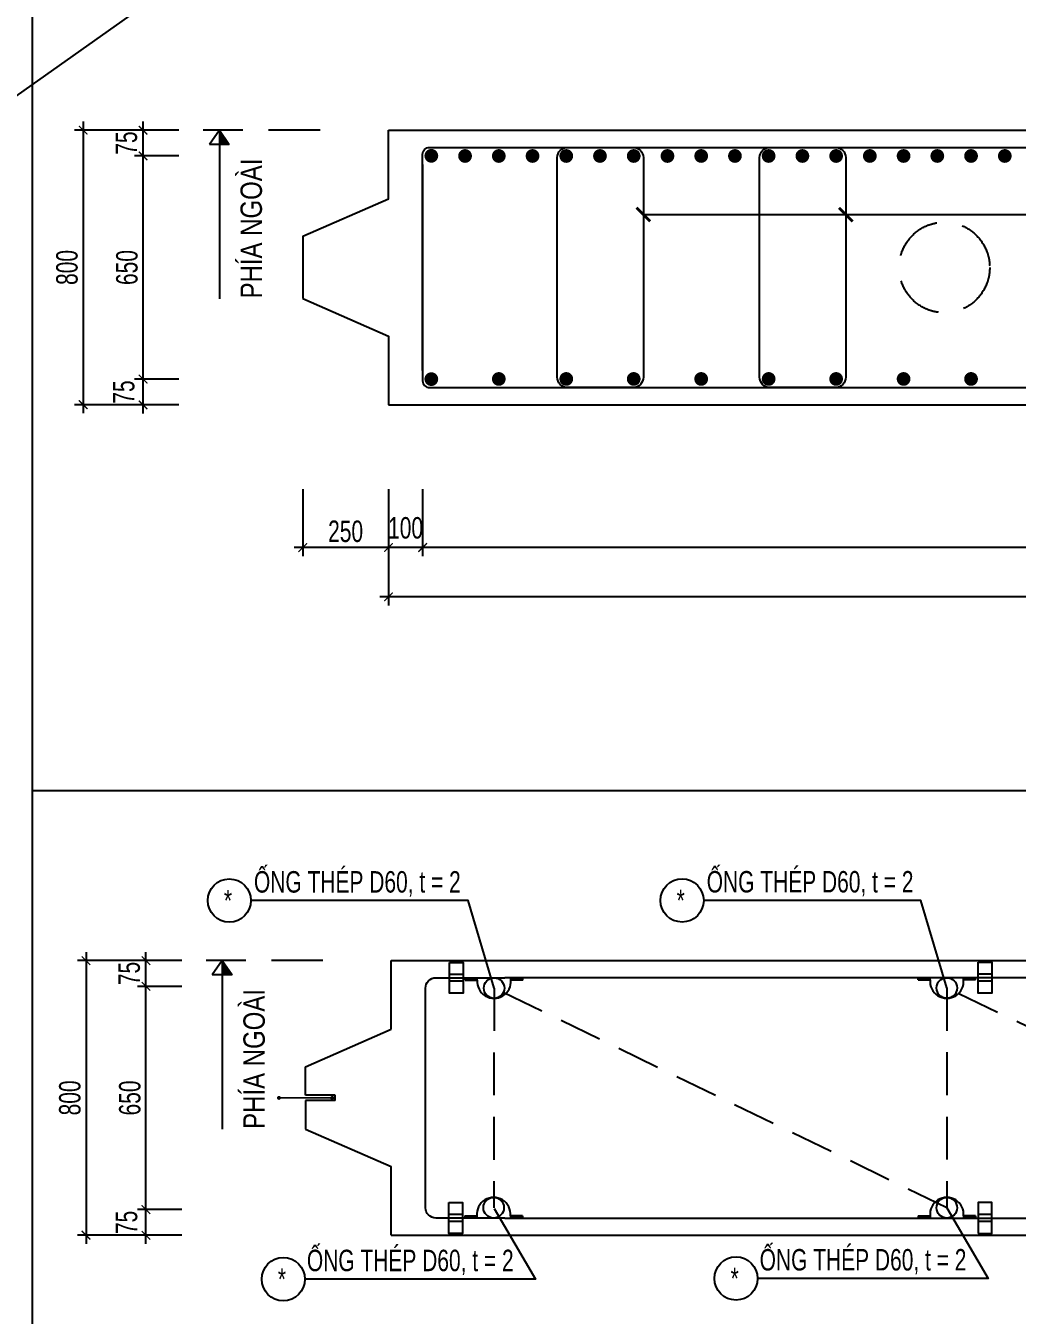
# Model space of a CAD drawing. Extents: x 21 to 2225438, y -14 to 594976.
# Drawn here: x 2213866 to 2216757, y 583230 to 586987 of the extents above; entities that cross this region are included whole.
import ezdxf
from ezdxf.enums import TextEntityAlignment as Align

# ---------------------------------------------------------------- set-up
doc = ezdxf.new("R2010")
doc.units = 0
doc.header["$LTSCALE"] = 1000
doc.header["$MEASUREMENT"] = 0
doc.header["$PDMODE"] = 3
doc.linetypes.add('HIDDEN', pattern=[0.375, 0.25, -0.125])
doc.layers.get('0').update_dxf_attribs({"linetype": 'CONTINUOUS'})
doc.layers.get('Defpoints').update_dxf_attribs({"linetype": 'CONTINUOUS'})
for name, color, linetype in [('CDC.02.DIM', 1, 'CONTINUOUS'), ('CDC.03.BORDER', 3, 'CONTINUOUS'), ('CDC.04.HIDDEN', 8, 'HIDDEN'), ('CDC.05.STEEL', 4, 'CONTINUOUS'), ('CDC.06.TEXT', 2, 'CONTINUOUS'), ('CDC.10.HATCH', 9, 'CONTINUOUS'), ('CDC.11.NOTE', 8, 'CONTINUOUS'), ('CDC.14.STEELNUM', 9, 'CONTINUOUS'), ('CDC.15.NOPLOT', 87, 'CONTINUOUS')]:
    doc.layers.add(name, color=color, linetype=linetype)
doc.layers.add('KCS_Plotter', color=11, linetype='CONTINUOUS', plot=False)
doc.styles.add('ARIAL', font='arial.ttf', dxfattribs={"width": 0.6})
doc.styles.add('SMTEXT', font='arial.ttf', dxfattribs={"width": 0.7})
doc.dimstyles.new('DIM25', dxfattribs={"dimscale": 25, "dimtxt": 2.5, "dimasz": 1, "dimexe": 1, "dimexo": 0, "dimgap": 0.6, "dimtad": 1, "dimdec": 0, "dimzin": 13, "dimdsep": 46, "dimtxsty": 'SMTEXT', "dimblk": 'ARCHTICK', "dimblk1": 'ARCHTICK', "dimblk2": 'DOT', "dimcen": 0, "dimdle": 1, "dimclrd": 1, "dimclre": 1, "dimclrt": 2, "dimadec": 0, "dimazin": 0, "dimtfac": 1, "dimtdec": 0, "dimtix": 1, "dimtmove": 2, "dimatfit": 3, "dimldrblk": 'DOT', "dimfxl": 1, "dimtolj": 1, "dimtzin": 13, "dimarcsym": 0})

# ---------------------------------------------------------------- blocks, each defined once
blk = doc.blocks.new('A$C06B26F25')
at = {"layer": 'CDC.03.BORDER'}
for p, q in [((704.6, 1583.4), (704.5, 1783.4)), ((954.1, 1474.2), (704.6, 1583.4)), ((954.1, 1390.9), (954.1, 1474.2)), ((868.2, 1375.9), (868.2, 1390.9)), ((868.2, 1390.9), (954.1, 1390.9)), ((868.2, 1375.9), (954.1, 1375.9)), ((954.1, 1375.9), (954.1, 1292.6)), ((954.1, 1292.6), (704.5, 1183.1)), ((704.4, 983.4), (704.5, 1183.1))]:
    blk.add_line(p, q, dxfattribs=at)
at = {"layer": 'CDC.03.BORDER', "const_width": 5.75}
for points in [[(876.5, 1380.5, -1), (876.5, 1386.3, -1)], [(1031.7, 1380.6, -1), (1031.7, 1386.3, -1)]]:
    blk.add_lwpolyline(points, format="xyb", close=True, dxfattribs=at)
at = {"layer": 'CDC.03.BORDER', "const_width": 5}
blk.add_lwpolyline([(1028.8, 1383.3), (879.4, 1383.4)], dxfattribs=at)
blk = doc.blocks.new('A$C4FED2633')
at = {"layer": 'CDC.05.STEEL'}
for p, q in [((712.8, 1044.6), (1282.1, 1683.4)), ((737.5, 1684.7), (6220.8, 1683.4)), ((712.7, 1625), (1278.3, 983.4)), ((737.4, 984.7), (2921.4, 983.4)), ((6220.8, 983.4), (2921.4, 983.4))]:
    blk.add_line(p, q, dxfattribs=at)
blk.add_lwpolyline([(6220.8, 983.4), (6422.4, 983.4, 0.414214), (6452.4, 1013.4), (6452.4, 1653.4, 0.414214), (6422.4, 1683.4), (6220.8, 1683.4)], format="xyb", dxfattribs=at)
for centre, start, end in [((737.5, 1649.7), 89.9864, 224.9221), ((737.5, 1019.7), 134.7941, 269.9664)]:
    blk.add_arc(centre, 35, start, end, dxfattribs=at)
blk = doc.blocks.new('_ARCHTICK')
at = {"color": 0, "linetype": 'ByBlock', "const_width": 0.15}
blk.add_lwpolyline([(-0.5, -0.5), (0.5, 0.5)], dxfattribs=at)
blk = doc.blocks.new('*D86')
at = {"layer": 'CDC.02.DIM', "color": 1, "lineweight": -2, "transparency": 16777216}
for p, q in [((2215023.5, 585637.4), (2215023.5, 585441.9)), ((2220773.4, 585637.4), (2220773.4, 585441.9)), ((2220798.4, 585466.9), (2214998.5, 585466.9))]:
    blk.add_line(p, q, dxfattribs=at)
at = {"layer": 'Defpoints', "color": 0, "transparency": 16777216}
for p in [(2215023.5, 585637.4), (2220773.4, 585637.4), (2215023.5, 585466.9)]:
    blk.add_point(p, dxfattribs=at)
at = {"layer": 'CDC.02.DIM', "color": 1, "lineweight": -2, "transparency": 16777216, "xscale": 25, "yscale": 25, "zscale": 25, "rotation": 180}
blk.add_blockref('_ARCHTICK', (2215023.5, 585466.9), dxfattribs=at)
at = {"layer": 'CDC.02.DIM', "color": 1, "lineweight": -2, "transparency": 16777216, "xscale": 25, "yscale": 25, "zscale": 25}
blk.add_blockref('_ARCHTICK', (2220773.4, 585466.9), dxfattribs=at)
at = {"layer": 'CDC.02.DIM', "color": 2, "transparency": 16777216, "insert": (2217898.5, 585513.8), "char_height": 62.5, "attachment_point": 5, "style": 'SMTEXT'}
blk.add_mtext('\\A1;5750', dxfattribs=at)
blk = doc.blocks.new('_Dot')
at = {"color": 0, "linetype": 'ByBlock', "lineweight": -2}
blk.add_line((-0.5, 0), (-1, 0), dxfattribs=at)
at = {"color": 0, "linetype": 'ByBlock', "const_width": 0.5}
blk.add_lwpolyline([(-0.25, 0, 1), (0.25, 0, 1)], format="xyb", close=True, dxfattribs=at)
blk = doc.blocks.new('*D87')
at = {"layer": 'CDC.02.DIM', "color": 1, "lineweight": -2, "transparency": 16777216}
for p, q in [((2214923.9, 585637.4), (2214923.9, 585441.9)), ((2215023.5, 585637.4), (2215023.5, 585441.9)), ((2215048.5, 585466.9), (2214898.9, 585466.9))]:
    blk.add_line(p, q, dxfattribs=at)
at = {"layer": 'Defpoints', "color": 0, "transparency": 16777216}
for p in [(2214923.9, 585637.4), (2215023.5, 585637.4), (2214923.9, 585466.9)]:
    blk.add_point(p, dxfattribs=at)
at = {"layer": 'CDC.02.DIM', "color": 1, "lineweight": -2, "transparency": 16777216, "xscale": 25, "yscale": 25, "zscale": 25, "rotation": 180}
blk.add_blockref('_ARCHTICK', (2214923.9, 585466.9), dxfattribs=at)
at = {"layer": 'CDC.02.DIM', "color": 1, "lineweight": -2, "transparency": 16777216, "xscale": 25, "yscale": 25, "zscale": 25}
blk.add_blockref('_ARCHTICK', (2215023.5, 585466.9), dxfattribs=at)
at = {"layer": 'CDC.02.DIM', "color": 2, "transparency": 16777216, "insert": (2214973.7, 585523.8), "char_height": 62.5, "attachment_point": 5, "style": 'SMTEXT'}
blk.add_mtext('\\A1;100', dxfattribs=at)
blk = doc.blocks.new('*D88')
at = {"layer": 'CDC.02.DIM', "color": 1, "lineweight": -2, "transparency": 16777216}
for p, q in [((2214923.9, 585637.4), (2214923.9, 585298.1)), ((2220923.4, 585637.4), (2220923.4, 585298.1)), ((2220948.4, 585323.1), (2214898.9, 585323.1))]:
    blk.add_line(p, q, dxfattribs=at)
at = {"layer": 'Defpoints', "color": 0, "transparency": 16777216}
for p in [(2214923.9, 585637.4), (2220923.4, 585637.4), (2214923.9, 585323.1)]:
    blk.add_point(p, dxfattribs=at)
at = {"layer": 'CDC.02.DIM', "color": 1, "lineweight": -2, "transparency": 16777216, "xscale": 25, "yscale": 25, "zscale": 25, "rotation": 180}
blk.add_blockref('_ARCHTICK', (2214923.9, 585323.1), dxfattribs=at)
at = {"layer": 'CDC.02.DIM', "color": 1, "lineweight": -2, "transparency": 16777216, "xscale": 25, "yscale": 25, "zscale": 25}
blk.add_blockref('_ARCHTICK', (2220923.4, 585323.1), dxfattribs=at)
at = {"layer": 'CDC.02.DIM', "color": 2, "transparency": 16777216, "insert": (2217923.7, 585370), "char_height": 62.5, "attachment_point": 5, "style": 'SMTEXT'}
blk.add_mtext('\\A1;6000', dxfattribs=at)
blk = doc.blocks.new('*D89')
at = {"layer": 'CDC.02.DIM', "color": 1, "lineweight": -2, "transparency": 16777216}
for p, q in [((2214673.9, 585637.4), (2214673.9, 585441.9)), ((2214923.9, 585637.4), (2214923.9, 585441.9)), ((2214948.9, 585466.9), (2214648.9, 585466.9))]:
    blk.add_line(p, q, dxfattribs=at)
at = {"layer": 'Defpoints', "color": 0, "transparency": 16777216}
for p in [(2214673.9, 585637.4), (2214923.9, 585637.4), (2214673.9, 585466.9)]:
    blk.add_point(p, dxfattribs=at)
at = {"layer": 'CDC.02.DIM', "color": 1, "lineweight": -2, "transparency": 16777216, "xscale": 25, "yscale": 25, "zscale": 25, "rotation": 180}
blk.add_blockref('_ARCHTICK', (2214673.9, 585466.9), dxfattribs=at)
at = {"layer": 'CDC.02.DIM', "color": 1, "lineweight": -2, "transparency": 16777216, "xscale": 25, "yscale": 25, "zscale": 25}
blk.add_blockref('_ARCHTICK', (2214923.9, 585466.9), dxfattribs=at)
at = {"layer": 'CDC.02.DIM', "color": 2, "transparency": 16777216, "insert": (2214798.9, 585513.8), "char_height": 62.5, "attachment_point": 5, "style": 'SMTEXT'}
blk.add_mtext('\\A1;250', dxfattribs=at)
blk = doc.blocks.new('*D145')
at = {"layer": 'CDC.02.DIM', "color": 1, "lineweight": -2, "transparency": 16777216}
for p, q in [((2214033.7, 586708), (2214033.7, 585858)), ((2214313, 586683), (2214008.7, 586683)), ((2214313, 585883), (2214008.7, 585883))]:
    blk.add_line(p, q, dxfattribs=at)
at = {"layer": 'Defpoints', "color": 0, "transparency": 16777216}
for p in [(2214313, 586683), (2214033.7, 585883), (2214313, 585883)]:
    blk.add_point(p, dxfattribs=at)
at = {"layer": 'CDC.02.DIM', "color": 1, "lineweight": -2, "transparency": 16777216, "xscale": 25, "yscale": 25, "zscale": 25}
for p, rotation in [((2214033.7, 586683), 90), ((2214033.7, 585883), 270)]:
    blk.add_blockref('_ARCHTICK', p, dxfattribs=dict(at, rotation=rotation))
at = {"layer": 'CDC.02.DIM', "color": 2, "transparency": 16777216, "insert": (2213986.7, 586283), "char_height": 62.5, "attachment_point": 5, "rotation": 90, "style": 'SMTEXT'}
blk.add_mtext('\\A1;800', dxfattribs=at)
blk = doc.blocks.new('*D146')
at = {"layer": 'CDC.02.DIM', "color": 1, "lineweight": -2, "transparency": 16777216}
for p, q in [((2214208.4, 585932.5), (2214208.4, 586633)), ((2214313, 586608), (2214183.4, 586608)), ((2214313, 585957.5), (2214183.4, 585957.5))]:
    blk.add_line(p, q, dxfattribs=at)
at = {"layer": 'Defpoints', "color": 0, "transparency": 16777216}
for p in [(2214208.4, 586608), (2214313, 586608), (2214313, 585957.5)]:
    blk.add_point(p, dxfattribs=at)
at = {"layer": 'CDC.02.DIM', "color": 1, "lineweight": -2, "transparency": 16777216, "xscale": 25, "yscale": 25, "zscale": 25}
for p, rotation in [((2214208.4, 586608), 90), ((2214208.4, 585957.5), 270)]:
    blk.add_blockref('_ARCHTICK', p, dxfattribs=dict(at, rotation=rotation))
at = {"layer": 'CDC.02.DIM', "color": 2, "transparency": 16777216, "insert": (2214161.5, 586282.8), "char_height": 62.5, "attachment_point": 5, "rotation": 90, "style": 'SMTEXT'}
blk.add_mtext('\\A1;650', dxfattribs=at)
blk = doc.blocks.new('*D147')
at = {"layer": 'CDC.02.DIM', "color": 1, "lineweight": -2, "transparency": 16777216}
for p, q in [((2214208.4, 586583), (2214208.4, 586708)), ((2214313, 586683), (2214183.4, 586683)), ((2214313, 586608), (2214183.4, 586608))]:
    blk.add_line(p, q, dxfattribs=at)
at = {"layer": 'Defpoints', "color": 0, "transparency": 16777216}
for p in [(2214208.4, 586683), (2214313, 586683), (2214313, 586608)]:
    blk.add_point(p, dxfattribs=at)
at = {"layer": 'CDC.02.DIM', "color": 1, "lineweight": -2, "transparency": 16777216, "xscale": 25, "yscale": 25, "zscale": 25}
for p, rotation in [((2214208.4, 586683), 90), ((2214208.4, 586608), 270)]:
    blk.add_blockref('_ARCHTICK', p, dxfattribs=dict(at, rotation=rotation))
at = {"layer": 'CDC.02.DIM', "color": 2, "transparency": 16777216, "insert": (2214160, 586645.5), "char_height": 62.5, "attachment_point": 5, "rotation": 90, "style": 'SMTEXT'}
blk.add_mtext('\\A1;75', dxfattribs=at)
blk = doc.blocks.new('*D148')
at = {"layer": 'CDC.02.DIM', "color": 1, "lineweight": -2, "transparency": 16777216}
for p, q in [((2214313, 585957.5), (2214183.4, 585957.5)), ((2214208.4, 585857.6), (2214208.4, 585982.5)), ((2214313, 585882.6), (2214183.4, 585882.6))]:
    blk.add_line(p, q, dxfattribs=at)
at = {"layer": 'Defpoints', "color": 0, "transparency": 16777216}
for p in [(2214208.4, 585957.5), (2214313, 585957.5), (2214313, 585882.6)]:
    blk.add_point(p, dxfattribs=at)
at = {"layer": 'CDC.02.DIM', "color": 1, "lineweight": -2, "transparency": 16777216, "xscale": 25, "yscale": 25, "zscale": 25}
for p, rotation in [((2214208.4, 585957.5), 90), ((2214208.4, 585882.6), 270)]:
    blk.add_blockref('_ARCHTICK', p, dxfattribs=dict(at, rotation=rotation))
at = {"layer": 'CDC.02.DIM', "color": 2, "transparency": 16777216, "insert": (2214152.2, 585920), "char_height": 62.5, "attachment_point": 5, "rotation": 90, "style": 'SMTEXT'}
blk.add_mtext('\\A1;75', dxfattribs=at)
blk = doc.blocks.new('*D153')
at = {"layer": 'CDC.02.DIM', "color": 1, "lineweight": -2, "transparency": 16777216}
for p, q in [((2214321.3, 584263), (2214017, 584263)), ((2214042, 584288), (2214042, 583438)), ((2214321.3, 583463), (2214017, 583463))]:
    blk.add_line(p, q, dxfattribs=at)
at = {"layer": 'Defpoints', "color": 0, "transparency": 16777216}
for p in [(2214321.3, 584263), (2214042, 583463), (2214321.3, 583463)]:
    blk.add_point(p, dxfattribs=at)
at = {"layer": 'CDC.02.DIM', "color": 1, "lineweight": -2, "transparency": 16777216, "xscale": 25, "yscale": 25, "zscale": 25}
for p, rotation in [((2214042, 584263), 90), ((2214042, 583463), 270)]:
    blk.add_blockref('_ARCHTICK', p, dxfattribs=dict(at, rotation=rotation))
at = {"layer": 'CDC.02.DIM', "color": 2, "transparency": 16777216, "insert": (2213995.1, 583863), "char_height": 62.5, "attachment_point": 5, "rotation": 90, "style": 'SMTEXT'}
blk.add_mtext('\\A1;800', dxfattribs=at)
blk = doc.blocks.new('*D154')
at = {"layer": 'CDC.02.DIM', "color": 1, "lineweight": -2, "transparency": 16777216}
for p, q in [((2214321.3, 584188), (2214191.8, 584188)), ((2214216.8, 583512.5), (2214216.8, 584213)), ((2214321.3, 583537.5), (2214191.8, 583537.5))]:
    blk.add_line(p, q, dxfattribs=at)
at = {"layer": 'Defpoints', "color": 0, "transparency": 16777216}
for p in [(2214216.8, 584188), (2214321.3, 584188), (2214321.3, 583537.5)]:
    blk.add_point(p, dxfattribs=at)
at = {"layer": 'CDC.02.DIM', "color": 1, "lineweight": -2, "transparency": 16777216, "xscale": 25, "yscale": 25, "zscale": 25}
for p, rotation in [((2214216.8, 584188), 90), ((2214216.8, 583537.5), 270)]:
    blk.add_blockref('_ARCHTICK', p, dxfattribs=dict(at, rotation=rotation))
at = {"layer": 'CDC.02.DIM', "color": 2, "transparency": 16777216, "insert": (2214169.9, 583862.8), "char_height": 62.5, "attachment_point": 5, "rotation": 90, "style": 'SMTEXT'}
blk.add_mtext('\\A1;650', dxfattribs=at)
blk = doc.blocks.new('*D155')
at = {"layer": 'CDC.02.DIM', "color": 1, "lineweight": -2, "transparency": 16777216}
for p, q in [((2214321.3, 584263), (2214191.8, 584263)), ((2214216.8, 584163), (2214216.8, 584288)), ((2214321.3, 584188), (2214191.8, 584188))]:
    blk.add_line(p, q, dxfattribs=at)
at = {"layer": 'Defpoints', "color": 0, "transparency": 16777216}
for p in [(2214216.8, 584263), (2214321.3, 584263), (2214321.3, 584188)]:
    blk.add_point(p, dxfattribs=at)
at = {"layer": 'CDC.02.DIM', "color": 1, "lineweight": -2, "transparency": 16777216, "xscale": 25, "yscale": 25, "zscale": 25}
for p, rotation in [((2214216.8, 584263), 90), ((2214216.8, 584188), 270)]:
    blk.add_blockref('_ARCHTICK', p, dxfattribs=dict(at, rotation=rotation))
at = {"layer": 'CDC.02.DIM', "color": 2, "transparency": 16777216, "insert": (2214168.3, 584225.5), "char_height": 62.5, "attachment_point": 5, "rotation": 90, "style": 'SMTEXT'}
blk.add_mtext('\\A1;75', dxfattribs=at)
blk = doc.blocks.new('*D156')
at = {"layer": 'CDC.02.DIM', "color": 1, "lineweight": -2, "transparency": 16777216}
for p, q in [((2214216.8, 583437.6), (2214216.8, 583562.5)), ((2214321.3, 583537.5), (2214191.8, 583537.5)), ((2214321.3, 583462.6), (2214191.8, 583462.6))]:
    blk.add_line(p, q, dxfattribs=at)
at = {"layer": 'Defpoints', "color": 0, "transparency": 16777216}
for p in [(2214216.8, 583537.5), (2214321.3, 583537.5), (2214321.3, 583462.6)]:
    blk.add_point(p, dxfattribs=at)
at = {"layer": 'CDC.02.DIM', "color": 1, "lineweight": -2, "transparency": 16777216, "xscale": 25, "yscale": 25, "zscale": 25}
for p, rotation in [((2214216.8, 583537.5), 90), ((2214216.8, 583462.6), 270)]:
    blk.add_blockref('_ARCHTICK', p, dxfattribs=dict(at, rotation=rotation))
at = {"layer": 'CDC.02.DIM', "color": 2, "transparency": 16777216, "insert": (2214160.6, 583500.1), "char_height": 62.5, "attachment_point": 5, "rotation": 90, "style": 'SMTEXT'}
blk.add_mtext('\\A1;75', dxfattribs=at)

msp = doc.modelspace()

# ---------------------------------------------------------------- hatches: boundary and pattern name
at = {"layer": 'CDC.10.HATCH'}
for points in [[(2215182.92, 584212.98), (2215147.77, 584212.98), (2215147.77, 584206.47), (2215182.92, 584206.47)], [(2215280.62, 584212.98), (2215315.77, 584212.98), (2215315.77, 584206.47), (2215280.62, 584206.47)], [(2216502.92, 584213.28), (2216467.77, 584213.28), (2216467.77, 584206.77), (2216502.92, 584206.77)], [(2216600.62, 584213.28), (2216635.77, 584213.28), (2216635.77, 584206.77), (2216600.62, 584206.77)], [(2215181.71, 583512.98), (2215146.56, 583512.98), (2215146.56, 583519.49), (2215181.71, 583519.49)], [(2215279.41, 583512.98), (2215314.56, 583512.98), (2215314.56, 583519.49), (2215279.41, 583519.49)], [(2216502.92, 583512.89), (2216467.77, 583512.89), (2216467.77, 583519.4), (2216502.92, 583519.4)], [(2216600.62, 583512.89), (2216635.77, 583512.89), (2216635.77, 583519.4), (2216600.62, 583519.4)]]:
    msp.add_hatch(color=256, dxfattribs=at).paths.add_polyline_path(points)

# ---------------------------------------------------------------- linework, layer by layer
at = {"layer": 'CDC.03.BORDER'}
for p, q in [((2214923.44, 586682.96), (2220923.39, 586682.96)), ((2214923.53, 585882.96), (2220923.58, 585882.96)), ((2214931.69, 584262.98), (2220931.65, 584262.98)), ((2215141.67, 584222.98), (2215101.67, 584222.98)), ((2215141.67, 584202.98), (2215101.67, 584202.98)), ((2216682.99, 584223.28), (2216642.99, 584223.28)), ((2216682.99, 584203.28), (2216642.99, 584203.28)), ((2215139.4, 583522.98), (2215099.4, 583522.98)), ((2216682.99, 583522.89), (2216642.99, 583522.89)), ((2215139.4, 583502.98), (2215099.4, 583502.98)), ((2216682.99, 583502.89), (2216642.99, 583502.89)), ((2214931.79, 583462.98), (2220931.83, 583462.98))]:
    msp.add_line(p, q, dxfattribs=at)
for points in [[(2221734.83, 594531.21), (2213885.21, 594531.21), (2213885.21, 579589.07), (2221734.83, 579589.07)], [(2221734.83, 594531.21), (2213885.21, 594531.21), (2213885.21, 579589.07), (2221734.83, 579589.07)], [(2215101.67, 584257.98), (2215141.67, 584257.98), (2215141.67, 584167.98), (2215101.67, 584167.98)], [(2216642.99, 584258.28), (2216682.99, 584258.28), (2216682.99, 584168.28), (2216642.99, 584168.28)], [(2215099.4, 583557.98), (2215139.4, 583557.98), (2215139.4, 583467.98), (2215099.4, 583467.98)], [(2216642.99, 583467.89), (2216682.99, 583467.89), (2216682.99, 583557.89), (2216642.99, 583557.89)]]:
    msp.add_lwpolyline(points, close=True, dxfattribs=at)
for points in [[(2214673.93, 586373.8), (2214923.44, 586482.93), (2214923.54, 586682.96)], [(2214673.93, 586373.8), (2214673.93, 586290.46), (2214673.94, 586192.14)], [(2214673.94, 586192.14), (2214923.56, 586082.67), (2214923.6, 585882.96)]]:
    msp.add_lwpolyline(points, dxfattribs=at)
at = {"layer": 'CDC.04.HIDDEN', "ltscale": 0.6}
for p, q in [((2214724.36, 586682.96), (2214383.78, 586682.96)), ((2214732.62, 584262.98), (2214392.04, 584262.98))]:
    msp.add_line(p, q, dxfattribs=at)
at = {"layer": 'CDC.04.HIDDEN', "ltscale": 0.5}
msp.add_lwpolyline([(2220531.69, 584182.97), (2220532.9, 583540.9), (2219208.56, 584182.98), (2219211.69, 583542.82), (2217885.88, 584182.98), (2217881.69, 583542.82), (2216551.77, 584183.28), (2216551.77, 583542.89), (2215231.77, 584182.98), (2215230.56, 583542.98)], dxfattribs=at)
at = {"layer": 'CDC.04.HIDDEN', "ltscale": 0.6}
msp.add_circle((2216544.8, 586282.96), 132, dxfattribs=at)
at = {"layer": 'CDC.05.STEEL'}
for p, q in [((2215147.77, 584206.47), (2215182.92, 584206.47)), ((2215315.77, 584206.47), (2215280.62, 584206.47)), ((2215315.77, 584206.47), (2215280.62, 584206.47)), ((2216467.77, 584206.77), (2216502.92, 584206.77)), ((2216635.77, 584206.77), (2216600.62, 584206.77)), ((2216635.77, 584206.77), (2216600.62, 584206.77)), ((2215146.56, 583519.49), (2215181.71, 583519.49)), ((2215314.56, 583519.49), (2215279.41, 583519.49)), ((2215314.56, 583519.49), (2215279.41, 583519.49)), ((2216467.77, 583519.4), (2216502.92, 583519.4)), ((2216635.77, 583519.4), (2216600.62, 583519.4)), ((2216635.77, 583519.4), (2216600.62, 583519.4))]:
    msp.add_line(p, q, dxfattribs=at)
for points in [[(2215023.51, 585982.96), (2215023.51, 586612.96, -0.4142136), (2215043.51, 586632.96), (2220770.4, 586632.96, -0.6456933), (2220785.41, 586599.73), (2220203.53, 585939.73, -0.2152933), (2220188.53, 585932.96), (2219993.84, 585932.96)], [(2215023.51, 586582.96), (2215023.51, 585952.96, 0.4142136), (2215043.51, 585932.96), (2220770.4, 585932.96, 0.6456933), (2220785.41, 585966.18), (2220203.53, 586626.18, 0.2152933), (2220188.53, 586632.96), (2219993.84, 586632.96)]]:
    msp.add_lwpolyline(points, format="xyb", dxfattribs=at)
for points, const_width in [([(2215055.85, 586615.39, 1), (2215041.71, 586601.25, 1)], 20), ([(2215154.2, 586614.92, 1), (2215140.06, 586600.78, 1)], 20), ([(2215163.32, 586607.85, 1), (2215130.94, 586607.85, 1)], 4.57), ([(2215252.55, 586614.92, 1), (2215238.41, 586600.78, 1)], 20), ([(2215261.67, 586607.85, 1), (2215229.29, 586607.85, 1)], 4.57), ([(2215350.91, 586614.92, 1), (2215336.76, 586600.78, 1)], 20), ([(2215360.02, 586607.85, 1), (2215327.65, 586607.85, 1)], 4.57), ([(2215449.26, 586614.92, 1), (2215435.11, 586600.78, 1)], 20), ([(2215458.37, 586607.85, 1), (2215426, 586607.85, 1)], 4.57), ([(2215547.61, 586614.92, 1), (2215533.46, 586600.78, 1)], 20), ([(2215556.72, 586607.85, 1), (2215524.35, 586607.85, 1)], 4.57), ([(2215645.96, 586614.92, 1), (2215631.82, 586600.78, 1)], 20), ([(2215655.07, 586607.85, 1), (2215622.7, 586607.85, 1)], 4.57), ([(2215744.31, 586614.92, 1), (2215730.17, 586600.78, 1)], 20), ([(2215753.43, 586607.85, 1), (2215721.05, 586607.85, 1)], 4.57), ([(2215842.66, 586614.92, 1), (2215828.52, 586600.78, 1)], 20), ([(2215851.78, 586607.85, 1), (2215819.4, 586607.85, 1)], 4.57), ([(2215941.01, 586614.92, 1), (2215926.87, 586600.78, 1)], 20), ([(2215950.13, 586607.85, 1), (2215917.75, 586607.85, 1)], 4.57), ([(2216039.36, 586614.92, 1), (2216025.22, 586600.78, 1)], 20), ([(2216048.48, 586607.85, 1), (2216016.1, 586607.85, 1)], 4.57), ([(2216137.71, 586614.92, 1), (2216123.57, 586600.78, 1)], 20), ([(2216146.83, 586607.85, 1), (2216114.45, 586607.85, 1)], 4.57), ([(2216236.06, 586614.92, 1), (2216221.92, 586600.78, 1)], 20), ([(2216245.18, 586607.85, 1), (2216212.8, 586607.85, 1)], 4.57), ([(2216334.41, 586614.92, 1), (2216320.27, 586600.78, 1)], 20), ([(2216343.53, 586607.85, 1), (2216311.15, 586607.85, 1)], 4.57), ([(2216432.76, 586614.92, 1), (2216418.62, 586600.78, 1)], 20), ([(2216441.88, 586607.85, 1), (2216409.5, 586607.85, 1)], 4.57), ([(2216531.11, 586614.92, 1), (2216516.97, 586600.78, 1)], 20), ([(2216540.23, 586607.85, 1), (2216507.85, 586607.85, 1)], 4.57), ([(2216629.46, 586614.92, 1), (2216615.32, 586600.78, 1)], 20), ([(2216638.58, 586607.85, 1), (2216606.21, 586607.85, 1)], 4.57), ([(2216727.82, 586614.92, 1), (2216713.67, 586600.78, 1)], 20), ([(2216736.93, 586607.85, 1), (2216704.56, 586607.85, 1)], 4.57), ([(2215055.85, 585950.52, -1), (2215041.71, 585964.66, -1)], 20), ([(2215252.55, 585950.99, -1), (2215238.41, 585965.13, -1)], 20), ([(2215261.67, 585958.06, -1), (2215229.29, 585958.06, -1)], 4.57), ([(2215449.26, 585950.99, -1), (2215435.11, 585965.13, -1)], 20), ([(2215458.37, 585958.06, -1), (2215426, 585958.06, -1)], 4.57), ([(2215645.96, 585950.99, -1), (2215631.82, 585965.13, -1)], 20), ([(2215655.07, 585958.06, -1), (2215622.7, 585958.06, -1)], 4.57), ([(2215842.66, 585950.99, -1), (2215828.52, 585965.13, -1)], 20), ([(2215851.78, 585958.06, -1), (2215819.4, 585958.06, -1)], 4.57), ([(2216039.36, 585950.99, -1), (2216025.22, 585965.13, -1)], 20), ([(2216048.48, 585958.06, -1), (2216016.1, 585958.06, -1)], 4.57), ([(2216236.06, 585950.99, -1), (2216221.92, 585965.13, -1)], 20), ([(2216245.18, 585958.06, -1), (2216212.8, 585958.06, -1)], 4.57), ([(2216432.76, 585950.99, -1), (2216418.62, 585965.13, -1)], 20), ([(2216441.88, 585958.06, -1), (2216409.5, 585958.06, -1)], 4.57), ([(2216629.46, 585950.99, -1), (2216615.32, 585965.13, -1)], 20), ([(2216638.58, 585958.06, -1), (2216606.21, 585958.06, -1)], 4.57)]:
    msp.add_lwpolyline(points, format="xyb", close=True, dxfattribs=dict(at, const_width=const_width))
for points in [[(2215666.98, 586602.96), (2215666.98, 585962.96, -0.4142136), (2215636.98, 585932.96), (2215445.86, 585932.96, -0.4142136), (2215415.86, 585962.96), (2215415.86, 586602.96, -0.4142136), (2215445.86, 586632.96), (2215636.98, 586632.96, -0.4142136)], [(2216257.09, 586602.96), (2216257.09, 585962.96, -0.4142136), (2216227.09, 585932.96), (2216035.96, 585932.96, -0.4142136), (2216005.96, 585962.96), (2216005.96, 586602.96, -0.4142136), (2216035.96, 586632.96), (2216227.09, 586632.96, -0.4142136)]]:
    msp.add_lwpolyline(points, format="xyb", close=True, dxfattribs=at)
for centre in [(2215231.77, 584182.98), (2216551.77, 584183.28), (2215230.56, 583542.98), (2216551.77, 583542.89)]:
    msp.add_circle(centre, 30, dxfattribs=at)
for centre, start, end in [((2215231.77, 584202.03), 174.80739, 5.19261), ((2216551.77, 584202.34), 174.80739, 5.19261), ((2215230.56, 583523.93), 354.80739, 185.19261), ((2216551.77, 583523.84), 354.80739, 185.19261)]:
    msp.add_arc(centre, 49.05, start, end, dxfattribs=at)
at = {"layer": 'CDC.10.HATCH'}
for p, q in [((2215147.77, 584206.47), (2215147.77, 584212.98)), ((2215182.92, 584206.47), (2215182.92, 584212.98)), ((2215280.62, 584206.47), (2215280.62, 584212.98)), ((2215315.77, 584206.47), (2215315.77, 584212.98)), ((2216467.77, 584206.77), (2216467.77, 584213.28)), ((2216502.92, 584206.77), (2216502.92, 584213.28)), ((2216600.62, 584206.77), (2216600.62, 584213.28)), ((2216635.77, 584206.77), (2216635.77, 584213.28)), ((2215146.56, 583519.49), (2215146.56, 583512.98)), ((2215181.71, 583519.49), (2215181.71, 583512.98)), ((2215279.41, 583519.49), (2215279.41, 583512.98)), ((2215314.56, 583519.49), (2215314.56, 583512.98)), ((2216467.77, 583519.4), (2216467.77, 583512.89)), ((2216502.92, 583519.4), (2216502.92, 583512.89)), ((2216600.62, 583519.4), (2216600.62, 583512.89)), ((2216635.77, 583519.4), (2216635.77, 583512.89))]:
    msp.add_line(p, q, dxfattribs=at)
at = {"layer": 'CDC.11.NOTE'}
for p, q in [((2214430.85, 586682.96), (2214401.85, 586641.57)), ((2214430.85, 586682.96), (2214459.85, 586641.57)), ((2214430.85, 586682.96), (2214430.85, 586191.52)), ((2214459.85, 586641.57), (2214401.85, 586641.57)), ((2214439.1, 584262.98), (2214410.1, 584221.59)), ((2214439.1, 584262.98), (2214468.1, 584221.59)), ((2214439.1, 584262.98), (2214439.1, 583771.55)), ((2214468.1, 584221.59), (2214410.1, 584221.59))]:
    msp.add_line(p, q, dxfattribs=at)
at = {"layer": 'CDC.11.NOTE', "lineweight": -2, "ltscale": 5}
msp.add_line((2215666.98, 586437.03), (2220136.69, 586437.03), dxfattribs=at)
at = {"layer": 'CDC.11.NOTE'}
for points in [[(2215647.08, 586456.94, 8.4, 8.4, 0), (2215686.89, 586417.12, 12, 12, 0)], [(2216237.18, 586456.94, 8.4, 8.4, 0), (2216277, 586417.12, 12, 12, 0)]]:
    msp.add_lwpolyline(points, format="xyseb", dxfattribs=at)
for points in [[(2215231.77, 584182.98), (2215156.27, 584438.06), (2214522.82, 584438.06)], [(2216551.77, 584183.28), (2216476.27, 584438.36), (2215842.82, 584438.36)], [(2215231.77, 583540.92), (2215352.56, 583334.78), (2214680.14, 583334.78)], [(2216551.77, 583542.89), (2216672.56, 583336.76), (2216000.14, 583336.76)]]:
    msp.add_lwpolyline(points, dxfattribs=at)
for points in [[(2214459.85, 586641.57), (2214430.85, 586682.96), (2214430.85, 586641.57), (2214430.85, 586682.96)], [(2214468.1, 584221.59), (2214439.1, 584262.98), (2214439.1, 584221.59), (2214439.1, 584262.98)]]:
    msp.add_solid(points, dxfattribs=at)
at = {"layer": 'CDC.14.STEELNUM'}
for centre in [(2214459.82, 584438.06), (2215779.82, 584438.36), (2214617.14, 583334.78), (2215937.14, 583336.76)]:
    msp.add_circle(centre, 63, dxfattribs=at)
at = {"layer": 'CDC.15.NOPLOT'}
msp.add_line((2221734.83, 584757.69), (2213885.21, 584757.69), dxfattribs=at)
at = {"layer": 'Defpoints', "linetype": 'HIDDEN'}
msp.add_line((2221734.83, 584757.69), (2213885.21, 584757.69), dxfattribs=at)
msp.add_line((2221734.83, 584757.69), (2213885.21, 584757.69), dxfattribs=at)
msp.add_line((2221734.83, 584757.69), (2213885.21, 584757.69), dxfattribs=at)
msp.add_line((2221734.83, 584757.69), (2213885.21, 584757.69), dxfattribs=at)
at = {"layer": 'KCS_Plotter'}
msp.add_line((2225437.82, 594976.42), (2202968.82, 579106.52), dxfattribs=at)

# ---------------------------------------------------------------- block references
at = {"layer": 'CDC.05.STEEL', "xscale": -1}
for name, p in [('A$C06B26F25', (2215636.3, 582479.58)), ('A$C4FED2633', (2221484.15, 582529.58))]:
    msp.add_blockref(name, p, dxfattribs=at)

# ---------------------------------------------------------------- texts
at = {"layer": 'CDC.06.TEXT', "style": 'ARIAL', "width": 0.8}
for p in [(2214516.06, 586396.48), (2214524.32, 583976.5)]:
    msp.add_text('PHÍA NGOÀI', height=62.5, rotation=90, dxfattribs=at).set_placement(p, align=Align.MIDDLE)
at = {"layer": 'CDC.06.TEXT', "style": 'ARIAL', "width": 0.7}
for p in [(2214833.1, 584496.21), (2216153.1, 584496.52), (2214987.42, 583392.94), (2216307.42, 583394.91)]:
    msp.add_text('ỐNG THÉP D60, t = 2', height=62.5, dxfattribs=at).set_placement(p, align=Align.MIDDLE)
at = {"layer": 'CDC.14.STEELNUM', "style": 'ARIAL', "width": 0.7}
for p in [(2214455.94, 584438.06), (2215775.94, 584438.36), (2214613.26, 583334.78), (2215933.26, 583336.76)]:
    msp.add_text('*', height=62.5, dxfattribs=at).set_placement(p, align=Align.MIDDLE_CENTER)

# ---------------------------------------------------------------- dimensions: what is measured, and where the dimension line sits
at = {"layer": 'CDC.02.DIM'}
for base, p1, p2, angle, picture, middle in [((2214033.65, 585882.96), (2214312.95, 586682.96), (2214312.95, 585882.96), 270, '*D145', (2213986.74, 586282.96)), ((2214208.42306, 586608.01217), (2214312.95478, 585957.51219), (2214312.95478, 586608.01217), 270, '*D146', (2214161.51225, 586282.76218)), ((2214673.94, 585466.88), (2214923.91, 585637.43), (2214673.94, 585637.43), 180, '*D89', (2214798.92, 585513.79)), ((2214923.91, 585323.07), (2220923.44, 585637.43), (2214923.91, 585637.43), 180, '*D88', (2217923.67, 585369.98)), ((2215023.51, 585466.88), (2220773.44, 585637.43), (2215023.51, 585637.43), 180, '*D86', (2217898.48, 585513.79)), ((2214042.01, 583462.98), (2214321.31, 584262.98), (2214321.31, 583462.98), 270, '*D153', (2213995.1, 583862.98)), ((2214216.7823, 584188.0344), (2214321.314, 583537.5345), (2214321.314, 584188.0344), 270, '*D154', (2214169.8714, 583862.7844))]:
    dim = msp.add_linear_dim(base=base, p1=p1, p2=p2, angle=angle, dimstyle='DIM25', dxfattribs=at)
    dim.commit()
    dim.dimension.update_dxf_attribs({"geometry": picture, "text_midpoint": middle})
for base, p1, p2, angle, picture, middle in [((2214208.42, 586682.96), (2214312.95, 586608.01), (2214312.95, 586682.96), 90, '*D147', (2214159.99, 586645.48)), ((2214208.42, 585957.51), (2214312.95, 585882.57), (2214312.95, 585957.51), 90, '*D148', (2214152.21, 585920.04)), ((2214923.91, 585466.88), (2215023.51, 585637.43), (2214923.91, 585637.43), 180, '*D87', (2214973.71, 585523.79)), ((2214216.78, 584262.98), (2214321.31, 584188.03), (2214321.31, 584262.98), 90, '*D155', (2214168.35, 584225.51)), ((2214216.78, 583537.53), (2214321.31, 583462.59), (2214321.31, 583537.53), 90, '*D156', (2214160.57, 583500.06))]:
    dim = msp.add_linear_dim(base=base, p1=p1, p2=p2, angle=angle, dimstyle='DIM25', dxfattribs=at)
    dim.commit()
    dim.dimension.update_dxf_attribs({"geometry": picture, "text_midpoint": middle, "dimtype": 160})

doc.saveas('drawing.dxf')
